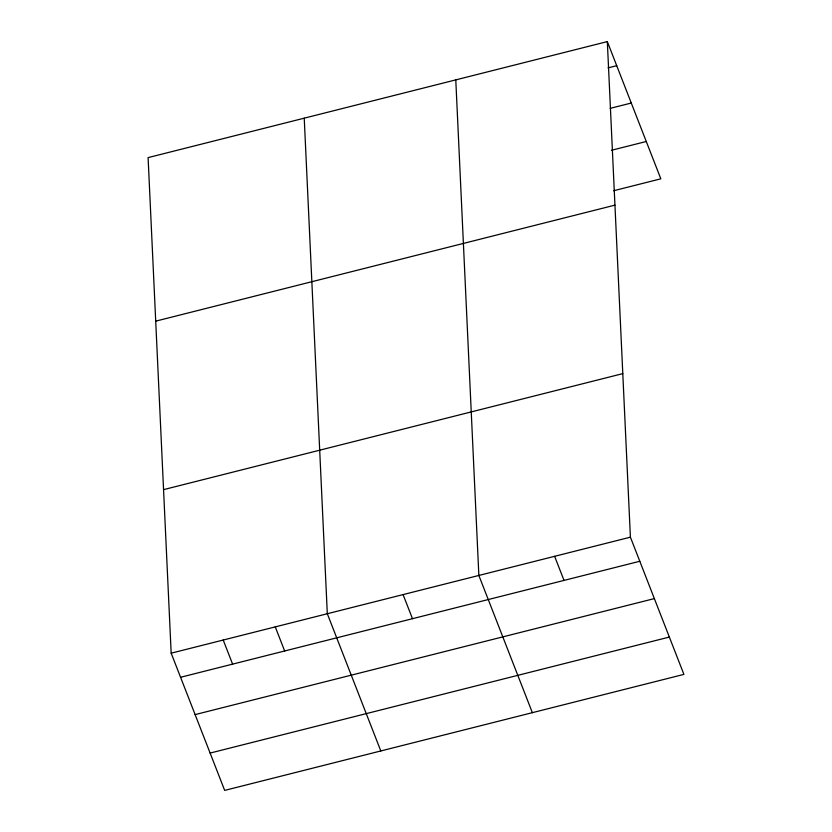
<?xml version="1.0" encoding="UTF-8"?>
<svg xmlns="http://www.w3.org/2000/svg" width="832" height="832" viewBox="0 0 832 832"><rect width="100%" height="100%" fill="white"/><g stroke="black" fill="none" stroke-linecap="round" stroke-linejoin="round"><path stroke-width="1.25" d="M607.329 41.6L148.096 157.612L171.174 653.182L224.671 790.4L683.904 674.388L630.406 537.17L607.329 41.6L660.826 178.818L613.621 190.746M608.026 67.891L616.72 65.697M610.158 108.358L631.28 103.033M611.489 150.28L646.277 141.492M155.709 321.152L614.942 205.14M163.561 489.642L622.794 373.63M171.174 653.182L630.406 537.17M180.565 677.279L639.798 561.267M195.125 714.605L654.358 598.603M210.122 753.074L669.354 637.062M554.632 556.317L564.023 580.414M532.355 712.67L478.858 575.453L455.78 79.882M403.083 594.599L412.485 618.696M380.806 750.953L327.309 613.735L304.231 118.165M275.267 626.881L284.658 650.988M223.215 640.037L232.617 664.134"/></g></svg>
